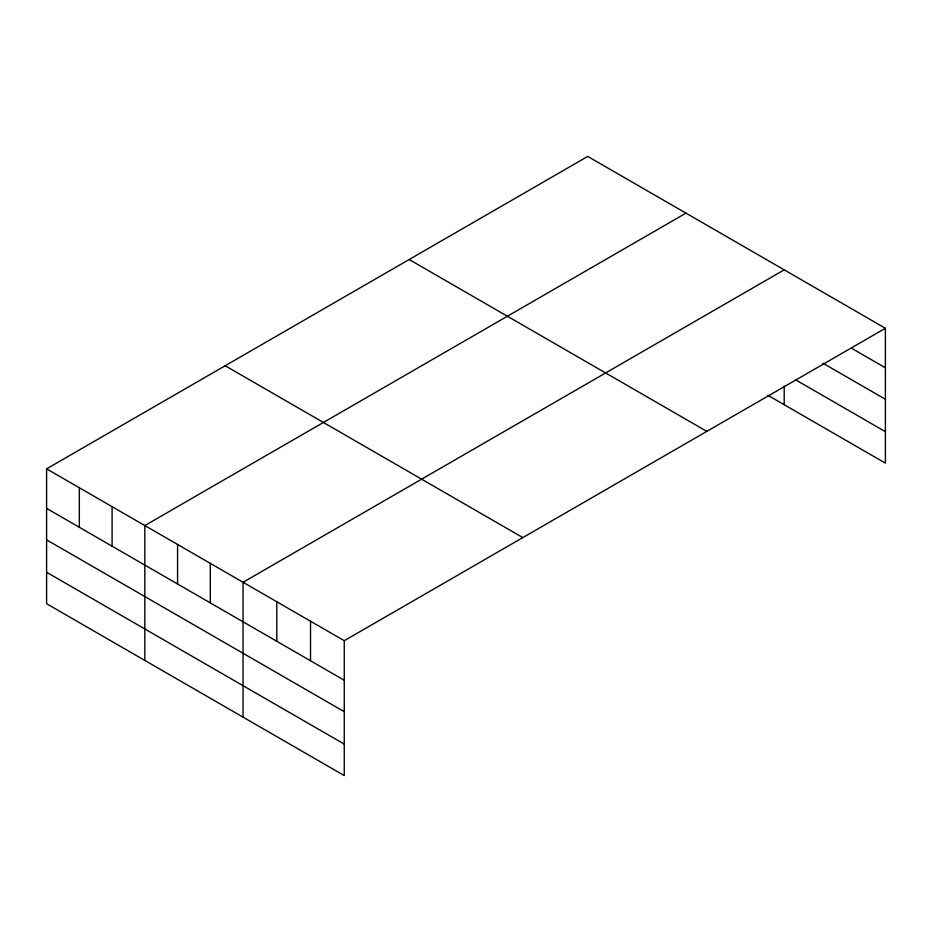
<?xml version="1.0" encoding="UTF-8"?>
<svg xmlns="http://www.w3.org/2000/svg" width="932" height="932" viewBox="0 0 932 932"><rect width="100%" height="100%" fill="white"/><g stroke="black" fill="none" stroke-linecap="round" stroke-linejoin="round"><path stroke-width="1.4" d="M46.6 468.854L344.257 640.703L344.257 775.575L46.6 603.726L46.6 468.854L587.743 156.425L885.4 328.274L885.4 463.146L767.828 395.261M685.975 213.137L144.821 525.566L144.821 660.438M784.196 269.849L243.054 582.279L243.054 717.139M344.257 640.703L885.4 328.274M851.662 348.323L885.4 367.802M822.933 363.2L885.4 399.269M795.439 379.743L885.4 431.679M409.171 259.527L706.817 431.376M225.183 365.752L522.829 537.601M46.6 508.383L344.257 680.232M46.6 539.849L344.257 711.698M46.6 572.26L344.257 744.109M784.196 386.128L784.196 404.721M310.519 621.225L310.519 660.753M276.781 601.757L276.781 641.274M210.306 563.371L210.306 602.899M177.569 544.474L177.569 583.991M112.085 506.659L112.085 546.187M79.337 487.762L79.337 527.291"/></g></svg>
